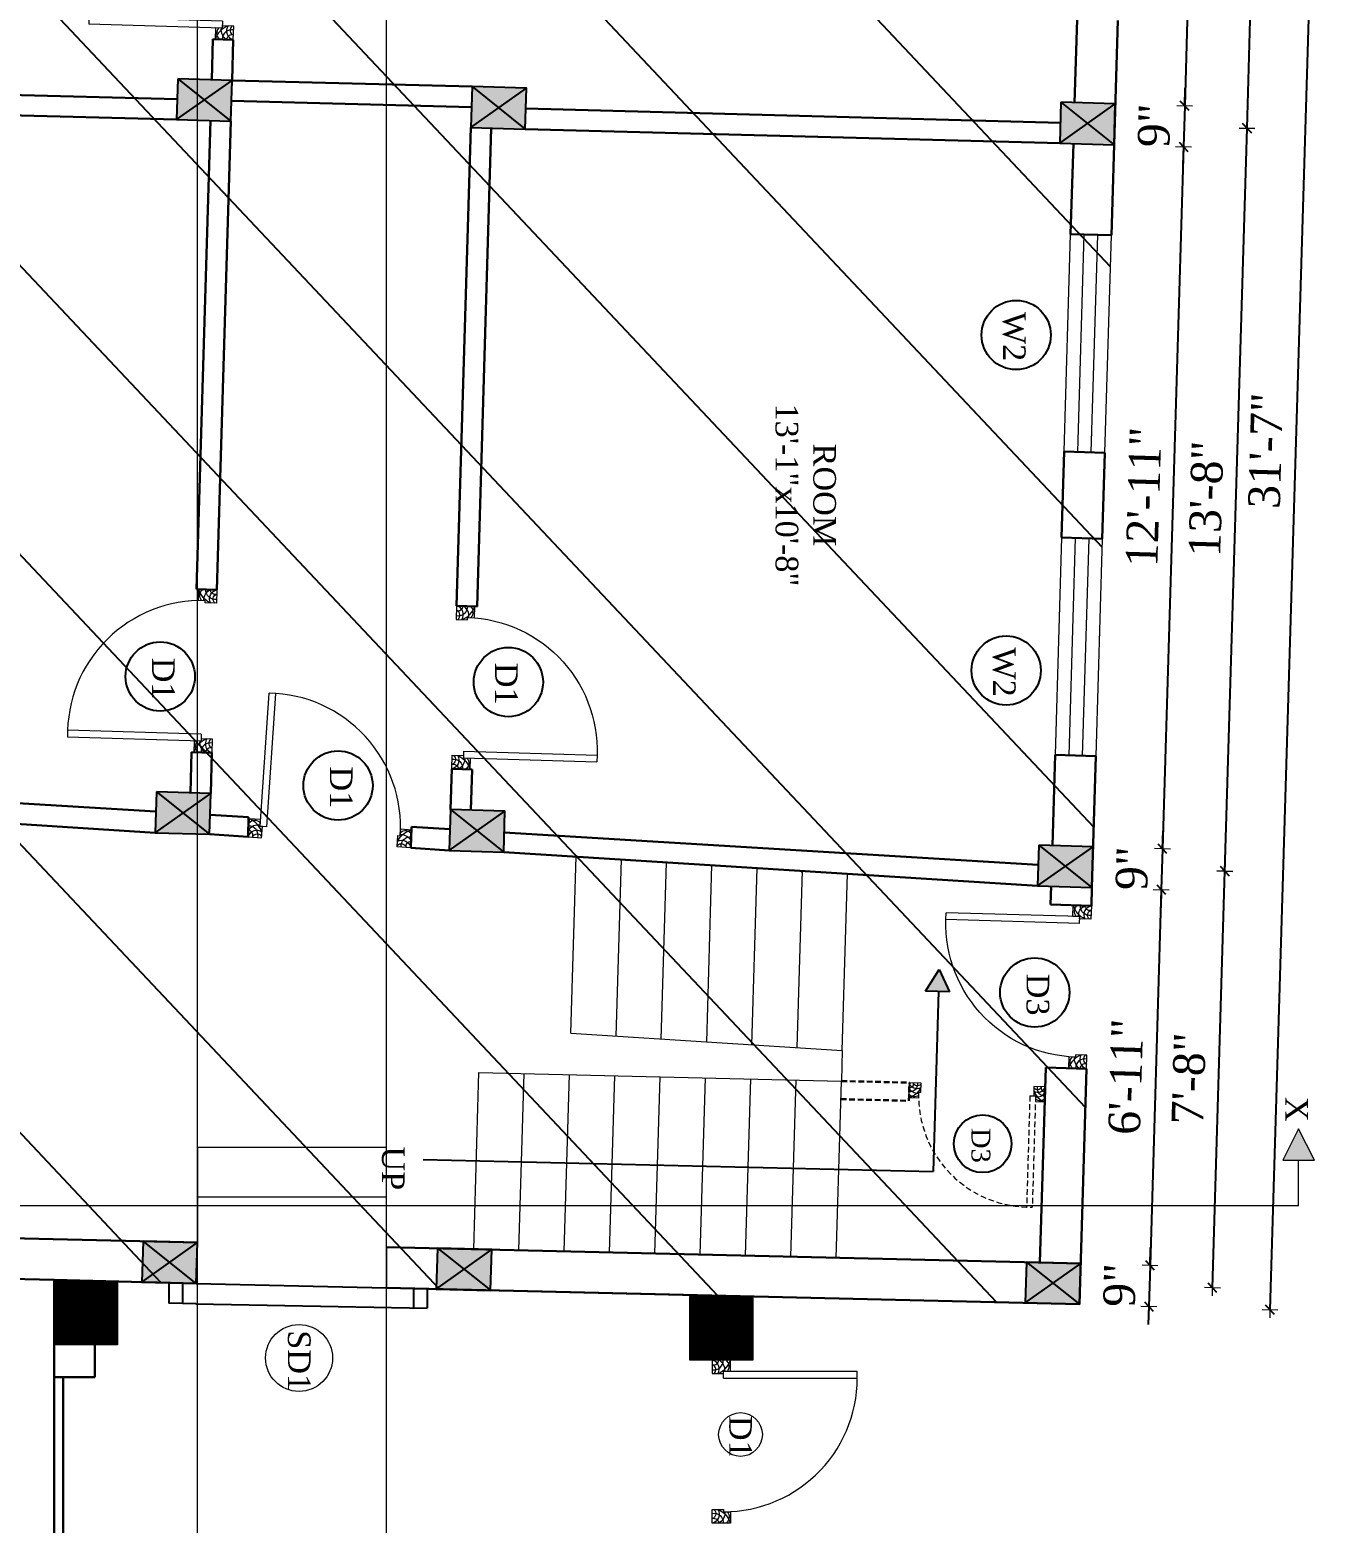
# Model space of a CAD drawing. Header units: inches. Extents: x 4069 to 291496, y -47643 to 12535.
# Drawn here: x 145475.1 to 145761.8, y -20895.6 to -20566.1 of the extents above; entities that cross this region are included whole.
import ezdxf

# ---------------------------------------------------------------- set-up
doc = ezdxf.new("R2010")
doc.units = ezdxf.units.IN
doc.header["$LTSCALE"] = 5
doc.header["$MEASUREMENT"] = 0
doc.linetypes.add('HIDDEN', pattern=[0.375, 0.25, -0.125])
for name, color, linetype, lineweight in [('A-WALL', 7, 'Continuous', 9), ('Dimension', 7, 'Continuous', 18), ('DOOR', 62, 'Continuous', 0), ('Dw', 2, 'Continuous', 18), ('tefriş', 30, 'Continuous', 9)]:
    doc.layers.add(name, color=color, linetype=linetype, lineweight=lineweight)
doc.layers.add('dim line', color=7, linetype='Continuous', lineweight=15, true_color=0xfab2b2)
doc.layers.add('TEXT', color=6, linetype='Continuous')
doc.layers.add('WALL', color=7, linetype='Continuous')
doc.styles.add('ordinary', font='times.ttf')
doc.dimstyles.new('Copy of 96', dxfattribs={"dimtxt": 7, "dimasz": 4, "dimexe": 0.5, "dimexo": 0.5, "dimgap": 3, "dimtad": 1, "dimdec": 1, "dimzin": 11, "dimdsep": 46, "dimlunit": 4, "dimtxsty": 'ordinary', "dimblk": 'OBLIQUE', "dimcen": 0.09, "dimse1": 1, "dimse2": 1, "dimclrt": 6, "dimazin": 0, "dimtfac": 1, "dimtdec": 1, "dimtix": 1, "dimtmove": 2, "dimatfit": 3, "dimldrblk": 'leader', "dimfxl": 0.5, "dimfxlon": 1, "dimtolj": 1, "dimtzin": 0, "dimarcsym": 0})

# ---------------------------------------------------------------- blocks, each defined once
blk = doc.blocks.new('C1a')
at = {"color": 1, "ltscale": 5}
for p, q in [((18657.75, 4625.76), (18648.75, 4625.76)), ((18648.75, 4625.76), (18648.82, 4613.76)), ((18657.82, 4613.76), (18657.75, 4625.76)), ((18648.82, 4613.76), (18657.82, 4613.76))]:
    blk.add_line(p, q, dxfattribs=at)
blk = doc.blocks.new('A$C27B36B59')
at = {"layer": 'DOOR'}
for p, q in [((0, 4), (0, 0)), ((2.5, 4), (0, 4)), ((2.5, 2.5), (2.5, 4)), ((0, 0), (3, 0)), ((3, 2.5), (2.5, 2.5)), ((3, 0), (3, 2.5))]:
    blk.add_line(p, q, dxfattribs=at)
for centre, radius, start, end in [((-1.4, -0.54), 4.75, 22.1411, 72.838), ((1.34, 2.09), 1.64, 45.138, 144.8948), ((2.21, 0.3), 2.49, 83.3149, 152.658), ((0.13, 0.37), 2.05, 349.4875, 93.6805), ((1.96, -0.47), 2.01, 58.7447, 166.495), ((-0.06, 0.32), 1.13, 343.542, 86.947), ((2.08, -0.4), 1.17, 38.2816, 160.1519)]:
    blk.add_arc(centre, radius, start, end, dxfattribs=at)
blk = doc.blocks.new('D2')
at = {"layer": 'DOOR'}
for p, q in [((74473.95, 24047.59), (74473.95, 24018.09)), ((74473.95, 24047.59), (74475.45, 24047.59)), ((74475.45, 24047.59), (74475.45, 24018.13))]:
    blk.add_line(p, q, dxfattribs=at)
blk.add_arc((74473.95, 24047.59), 29.5, 180, 272.9146, dxfattribs=at)
at = {"layer": 'DOOR', "xscale": -1, "rotation": 180}
blk.add_blockref('A$C27B36B59', (74441.95, 24050.09), dxfattribs=at)
at = {"layer": 'DOOR', "rotation": 180}
blk.add_blockref('A$C27B36B59', (74477.95, 24050.09), dxfattribs=at)
blk = doc.blocks.new('smalldoor hidden')
at = {"layer": 'DOOR', "linetype": 'HIDDEN'}
for p, q in [((9851.61, -757.15), (9876.16, -757.15)), ((9851.61, -758.4), (9851.61, -757.15)), ((9851.61, -758.4), (9876.19, -758.4))]:
    blk.add_line(p, q, dxfattribs=at)
blk.add_arc((9851.61, -758.4), 24.58, 270, 2.9146, dxfattribs=at)
at = {"layer": 'DOOR', "linetype": 'HIDDEN', "yscale": 0.8333000000020547, "zscale": 0.8333000000002357, "rotation": 270}
for p, xscale in [((9849.52, -755.07), 0.8332999999984168), ((9849.52, -785.07), -0.8332999999984168)]:
    blk.add_blockref('A$C27B36B59', p, dxfattribs=dict(at, xscale=xscale))
blk = doc.blocks.new('x-x')
at = {"ltscale": 5}
for points in [[(11364.03, -701.52), (11364.03, -694.51), (11357.15, -698.09)], [(11364.03, -1135.52), (11364.03, -1128.51), (11357.15, -1132.09)]]:
    blk.add_hatch(color=256, dxfattribs=at).paths.add_polyline_path(points)
for p, q in [((11364.03, -694.51), (11357.15, -698.09)), ((11364.03, -701.52), (11364.03, -694.51)), ((11357.15, -698.09), (11364.03, -701.52)), ((11374.13, -698.09), (11364.03, -698.09)), ((11374.13, -698.09), (11374.13, -1132.09)), ((11364.03, -1128.51), (11357.15, -1132.09)), ((11364.03, -1135.52), (11364.03, -1128.51)), ((11357.15, -1132.09), (11364.03, -1135.52)), ((11374.13, -1132.09), (11364.03, -1132.09))]:
    blk.add_line(p, q, dxfattribs=at)
at = {"layer": 'A-WALL', "color": 1, "ltscale": 5}
blk.add_line((11374.13, -1120.09), (11374.13, -1132.09), dxfattribs=at)
at = {"layer": 'TEXT', "style": 'ordinary'}
for p in [(11350.08, -700.97), (11350.08, -1134.1)]:
    blk.add_text('X', height=5, dxfattribs=at).set_placement(p)
blk = doc.blocks.new('oblique')
at = {"color": 0, "lineweight": -2}
blk.add_line((0.25, 0.25), (-0.25, -0.25), dxfattribs=at)
at = {"layer": 'dim line', "lineweight": 9}
for p, q in [((-0.4375, 0), (0.4375, 0)), ((0, 0.4375), (0, -0.4375))]:
    blk.add_line(p, q, dxfattribs=at)
blk = doc.blocks.new('*D4834')
at = {"layer": 'A-WALL', "color": 0, "lineweight": -2, "ltscale": 50, "transparency": 16777216}
blk.add_line((145733.04, -20479.27), (145729.95, -20582.88), dxfattribs=at)
at = {"layer": 'Defpoints', "color": 0, "ltscale": 50, "transparency": 16777216}
for p in [(145717.73, -20478.82), (145714.64, -20582.42), (145729.95, -20582.88)]:
    blk.add_point(p, dxfattribs=at)
at = {"layer": 'A-WALL', "color": 0, "lineweight": -2, "ltscale": 50, "transparency": 16777216, "xscale": 4, "yscale": 4, "zscale": 4}
for p, rotation in [((145733.04, -20479.27), 88.28998542889805), ((145729.95, -20582.88), 268.2899854288981)]:
    blk.add_blockref('oblique', p, dxfattribs=dict(at, rotation=rotation))
at = {"layer": 'A-WALL', "color": 6, "ltscale": 50, "transparency": 16777216, "insert": (145724.94, -20530.88), "char_height": 7, "attachment_point": 5, "rotation": 88.29, "style": 'ordinary'}
blk.add_mtext('\\A1;8\'-8"', dxfattribs=at)
blk = doc.blocks.new('_OBLIQUE')
at = {"color": 0, "linetype": 'ByBlock'}
blk.add_line((-0.5, -0.5), (0.5, 0.5), dxfattribs=at)
blk = doc.blocks.new('leader')
at = {"layer": 'Dimension'}
for p, q in [((0, -4.328), (0, 4.328)), ((-4.424, 0), (4.424, 0))]:
    blk.add_line(p, q, dxfattribs=at)
blk = doc.blocks.new('*D4835')
at = {"layer": 'A-WALL', "color": 0, "lineweight": -2, "ltscale": 50, "transparency": 16777216}
for p, q in [((145729.95, -20582.88), (145730.07, -20578.88)), ((145729.95, -20582.88), (145729.68, -20591.87)), ((145729.68, -20591.87), (145729.56, -20595.87))]:
    blk.add_line(p, q, dxfattribs=at)
at = {"layer": 'Defpoints', "color": 0, "ltscale": 50, "transparency": 16777216}
for p in [(145714.64, -20582.42), (145714.37, -20591.42), (145729.68, -20591.87)]:
    blk.add_point(p, dxfattribs=at)
at = {"layer": 'A-WALL', "color": 0, "lineweight": -2, "ltscale": 50, "transparency": 16777216, "xscale": 4, "yscale": 4, "zscale": 4}
for p, rotation in [((145729.95, -20582.88), 268.2899854288981), ((145729.68, -20591.87), 88.28998542889808)]:
    blk.add_blockref('oblique', p, dxfattribs=dict(at, rotation=rotation))
at = {"layer": 'A-WALL', "color": 6, "ltscale": 50, "transparency": 16777216, "insert": (145723.24, -20587.18), "char_height": 7, "attachment_point": 5, "rotation": 88.29, "style": 'ordinary'}
blk.add_mtext('\\A1;9"', dxfattribs=at)
blk = doc.blocks.new('*D4836')
at = {"layer": 'A-WALL', "color": 0, "lineweight": -2, "ltscale": 50, "transparency": 16777216}
blk.add_line((145729.68, -20591.87), (145725.05, -20746.8), dxfattribs=at)
at = {"layer": 'Defpoints', "color": 0, "ltscale": 50, "transparency": 16777216}
for p in [(145714.37, -20591.42), (145709.75, -20746.35), (145725.05, -20746.8)]:
    blk.add_point(p, dxfattribs=at)
at = {"layer": 'A-WALL', "color": 0, "lineweight": -2, "ltscale": 50, "transparency": 16777216, "xscale": 4, "yscale": 4, "zscale": 4}
for p, rotation in [((145729.68, -20591.87), 88.28998542889805), ((145725.05, -20746.8), 268.2899854288981)]:
    blk.add_blockref('oblique', p, dxfattribs=dict(at, rotation=rotation))
at = {"layer": 'A-WALL', "color": 6, "ltscale": 50, "transparency": 16777216, "insert": (145720.87, -20669.15), "char_height": 7, "attachment_point": 5, "rotation": 88.29, "style": 'ordinary'}
blk.add_mtext('\\A1;12\'-11"', dxfattribs=at)
blk = doc.blocks.new('*D4837')
at = {"layer": 'A-WALL', "color": 0, "lineweight": -2, "ltscale": 50, "transparency": 16777216}
for p, q in [((145725.05, -20746.8), (145725.17, -20742.81)), ((145725.05, -20746.8), (145724.78, -20755.8)), ((145724.78, -20755.8), (145724.66, -20759.8))]:
    blk.add_line(p, q, dxfattribs=at)
at = {"layer": 'Defpoints', "color": 0, "ltscale": 50, "transparency": 16777216}
for p in [(145709.75, -20746.35), (145709.48, -20755.34), (145724.78, -20755.8)]:
    blk.add_point(p, dxfattribs=at)
at = {"layer": 'A-WALL', "color": 0, "lineweight": -2, "ltscale": 50, "transparency": 16777216, "xscale": 4, "yscale": 4, "zscale": 4}
for p, rotation in [((145725.05, -20746.8), 268.2899854288981), ((145724.78, -20755.8), 88.28998542889808)]:
    blk.add_blockref('oblique', p, dxfattribs=dict(at, rotation=rotation))
at = {"layer": 'A-WALL', "color": 6, "ltscale": 50, "transparency": 16777216, "insert": (145718.35, -20751.11), "char_height": 7, "attachment_point": 5, "rotation": 88.29, "style": 'ordinary'}
blk.add_mtext('\\A1;9"', dxfattribs=at)
blk = doc.blocks.new('*D4838')
at = {"layer": 'A-WALL', "color": 0, "lineweight": -2, "ltscale": 50, "transparency": 16777216}
blk.add_line((145724.78, -20755.8), (145722.31, -20838.76), dxfattribs=at)
at = {"layer": 'Defpoints', "color": 0, "ltscale": 50, "transparency": 16777216}
for p in [(145709.48, -20755.34), (145707, -20838.31), (145722.31, -20838.76)]:
    blk.add_point(p, dxfattribs=at)
at = {"layer": 'A-WALL', "color": 0, "lineweight": -2, "ltscale": 50, "transparency": 16777216, "xscale": 4, "yscale": 4, "zscale": 4}
for p, rotation in [((145724.78, -20755.8), 88.28998542889805), ((145722.31, -20838.76), 268.2899854288981)]:
    blk.add_blockref('oblique', p, dxfattribs=dict(at, rotation=rotation))
at = {"layer": 'A-WALL', "color": 6, "ltscale": 50, "transparency": 16777216, "insert": (145716.99, -20797.09), "char_height": 7, "attachment_point": 5, "rotation": 88.29, "style": 'ordinary'}
blk.add_mtext('\\A1;6\'-11"', dxfattribs=at)
blk = doc.blocks.new('*D4839')
at = {"layer": 'A-WALL', "color": 0, "lineweight": -2, "ltscale": 50, "transparency": 16777216}
for p, q in [((145722.31, -20838.76), (145722.43, -20834.77)), ((145722.31, -20838.76), (145722.04, -20847.76)), ((145722.04, -20847.76), (145721.92, -20851.76))]:
    blk.add_line(p, q, dxfattribs=at)
at = {"layer": 'Defpoints', "color": 0, "ltscale": 50, "transparency": 16777216}
for p in [(145707, -20838.31), (145706.73, -20847.3), (145722.04, -20847.76)]:
    blk.add_point(p, dxfattribs=at)
at = {"layer": 'A-WALL', "color": 0, "lineweight": -2, "ltscale": 50, "transparency": 16777216, "xscale": 4, "yscale": 4, "zscale": 4}
for p, rotation in [((145722.31, -20838.76), 268.2899854288981), ((145722.04, -20847.76), 88.28998542889808)]:
    blk.add_blockref('oblique', p, dxfattribs=dict(at, rotation=rotation))
at = {"layer": 'A-WALL', "color": 6, "ltscale": 50, "transparency": 16777216, "insert": (145715.61, -20843.07), "char_height": 7, "attachment_point": 5, "rotation": 88.29, "style": 'ordinary'}
blk.add_mtext('\\A1;9"', dxfattribs=at)
blk = doc.blocks.new('*D4840')
at = {"layer": 'A-WALL', "color": 0, "lineweight": -2, "ltscale": 50, "transparency": 16777216}
blk.add_line((145736.07, -20843.68), (145738.81, -20751.72), dxfattribs=at)
at = {"layer": 'Defpoints', "color": 0, "ltscale": 50, "transparency": 16777216}
for p in [(145709.61, -20750.85), (145738.81, -20751.72), (145706.87, -20842.8)]:
    blk.add_point(p, dxfattribs=at)
at = {"layer": 'A-WALL', "color": 0, "lineweight": -2, "ltscale": 50, "transparency": 16777216, "xscale": 4, "yscale": 4, "zscale": 4}
for p, rotation in [((145738.81, -20751.72), 88.28998542815471), ((145736.07, -20843.68), 268.2899854281547)]:
    blk.add_blockref('oblique', p, dxfattribs=dict(at, rotation=rotation))
at = {"layer": 'A-WALL', "color": 6, "ltscale": 50, "transparency": 16777216, "insert": (145730.87, -20797.5), "char_height": 7, "attachment_point": 5, "rotation": 88.29, "style": 'ordinary'}
blk.add_mtext('\\A1;7\'-8"', dxfattribs=at)
blk = doc.blocks.new('*D4841')
at = {"layer": 'A-WALL', "color": 0, "lineweight": -2, "ltscale": 50, "transparency": 16777216}
blk.add_line((145738.81, -20751.72), (145743.71, -20587.79), dxfattribs=at)
at = {"layer": 'Defpoints', "color": 0, "ltscale": 50, "transparency": 16777216}
for p in [(145714.51, -20586.92), (145743.71, -20587.79), (145709.61, -20750.85)]:
    blk.add_point(p, dxfattribs=at)
at = {"layer": 'A-WALL', "color": 0, "lineweight": -2, "ltscale": 50, "transparency": 16777216, "xscale": 4, "yscale": 4, "zscale": 4}
for p, rotation in [((145743.71, -20587.79), 88.28998542889802), ((145738.81, -20751.72), 268.289985428898)]:
    blk.add_blockref('oblique', p, dxfattribs=dict(at, rotation=rotation))
at = {"layer": 'A-WALL', "color": 6, "ltscale": 50, "transparency": 16777216, "insert": (145734.7, -20669.56), "char_height": 7, "attachment_point": 5, "rotation": 88.29, "style": 'ordinary'}
blk.add_mtext('\\A1;13\'-8"', dxfattribs=at)
blk = doc.blocks.new('*D4842')
at = {"layer": 'A-WALL', "color": 0, "lineweight": -2, "ltscale": 50, "transparency": 16777216}
blk.add_line((145743.71, -20587.79), (145747.09, -20474.52), dxfattribs=at)
at = {"layer": 'Defpoints', "color": 0, "ltscale": 50, "transparency": 16777216}
for p in [(145717.89, -20473.64), (145747.09, -20474.52), (145714.51, -20586.92)]:
    blk.add_point(p, dxfattribs=at)
at = {"layer": 'A-WALL', "color": 0, "lineweight": -2, "ltscale": 50, "transparency": 16777216, "xscale": 4, "yscale": 4, "zscale": 4}
for p, rotation in [((145747.09, -20474.52), 88.28998542889802), ((145743.71, -20587.79), 268.289985428898)]:
    blk.add_blockref('oblique', p, dxfattribs=dict(at, rotation=rotation))
at = {"layer": 'A-WALL', "color": 6, "ltscale": 50, "transparency": 16777216, "insert": (145738.83, -20530.96), "char_height": 7, "attachment_point": 5, "rotation": 88.29, "style": 'ordinary'}
blk.add_mtext('\\A1;9\'-5"', dxfattribs=at)
blk = doc.blocks.new('*D4689')
at = {"layer": 'A-WALL', "color": 0, "lineweight": -2, "ltscale": 50, "transparency": 16777216}
blk.add_line((145760.08, -20469.73), (145748.77, -20848.56), dxfattribs=at)
at = {"layer": 'Defpoints', "color": 0, "ltscale": 50, "transparency": 16777216}
for p in [(145718.04, -20468.47), (145706.73, -20847.3), (145748.77, -20848.56)]:
    blk.add_point(p, dxfattribs=at)
at = {"layer": 'A-WALL', "color": 0, "lineweight": -2, "ltscale": 50, "transparency": 16777216, "xscale": 4, "yscale": 4, "zscale": 4}
for p, rotation in [((145760.08, -20469.73), 88.28998542889805), ((145748.77, -20848.56), 268.289985428898)]:
    blk.add_blockref('oblique', p, dxfattribs=dict(at, rotation=rotation))
at = {"layer": 'A-WALL', "color": 6, "ltscale": 50, "transparency": 16777216, "insert": (145747.86, -20658.95), "char_height": 7, "attachment_point": 5, "rotation": 88.29, "style": 'ordinary'}
blk.add_mtext('\\A1;31\'-7"', dxfattribs=at)

msp = doc.modelspace()

# ---------------------------------------------------------------- hatches: boundary and pattern name
at = {"layer": 'A-WALL', "ltscale": 5}
h = msp.add_hatch(dxfattribs=at)
h.set_pattern_fill('ANSI31', color=256, angle=270)
h.set_pattern_definition([(315, (143990.69162, 3689.42796), (0.08838834765, 0.08838834765), [])])
h.paths.add_polyline_path([(145494.41276, -20842.27117), (145480.41276, -20842.27117), (145480.41276, -20856.27117), (145494.41276, -20856.27117)])
h = msp.add_hatch(dxfattribs=at)
h.set_pattern_fill('ANSI31', color=256, angle=270)
h.set_pattern_definition([(315, (143981.97395, 3576.48225), (0.08838834765, 0.08838834765), [])])
h.paths.add_polyline_path([(145620.69509, -20845.59577), (145620.69509, -20859.59577), (145634.69509, -20859.59577), (145634.69509, -20845.59577)])
at = {"layer": 'WALL', "linetype": 'ByBlock', "ltscale": 5, "true_color": 0xf8991e}
h = msp.add_hatch(dxfattribs=at)
h.set_pattern_fill('ANSI31', color=30, scale=350, angle=268.2899854)
h.set_pattern_definition([(313.29, (148162.125, -13902.258), (31.8453, 29.999), [])])
h.paths.add_polyline_path([(145385.91983, -20266.54991), (145718.04219, -20468.47179), (145706.73247, -20847.30301), (145374.81829, -20839.47377), (145368.82096, -20839.29473)])
h = msp.add_hatch(color=30, dxfattribs=at)
h.dxf.hatch_style = 1
h.paths.add_polyline_path([(145513.5763, -20581.56596), (145507.71325, -20576.88892), (145507.44469, -20585.88491)])
h.paths.add_polyline_path([(145507.44469, -20585.88491), (145519.43934, -20586.243), (145513.5763, -20581.56596)])
h.paths.add_polyline_path([(145513.5763, -20581.56596), (145519.43934, -20586.243), (145519.70791, -20577.24701)])
h.paths.add_polyline_path([(145519.70791, -20577.24701), (145507.71325, -20576.88892), (145513.5763, -20581.56596)])
h = msp.add_hatch(color=30, dxfattribs=at)
h.dxf.hatch_style = 1
h.paths.add_polyline_path([(145578.55377, -20583.2906), (145572.69073, -20578.61356), (145572.42216, -20587.60955)])
h.paths.add_polyline_path([(145572.42216, -20587.60955), (145584.41681, -20587.96764), (145578.55377, -20583.2906)])
h.paths.add_polyline_path([(145578.55377, -20583.2906), (145584.41681, -20587.96764), (145584.68538, -20578.97165)])
h.paths.add_polyline_path([(145584.68538, -20578.97165), (145572.69073, -20578.61356), (145578.55377, -20583.2906)])
h = msp.add_hatch(color=30, dxfattribs=at)
h.dxf.hatch_style = 1
h.paths.add_polyline_path([(145708.50871, -20586.73989), (145702.64567, -20582.06285), (145702.3771, -20591.05884)])
h.paths.add_polyline_path([(145702.3771, -20591.05884), (145714.37176, -20591.41693), (145708.50871, -20586.73989)])
h.paths.add_polyline_path([(145708.50871, -20586.73989), (145714.37176, -20591.41693), (145714.64033, -20582.42094)])
h.paths.add_polyline_path([(145714.64033, -20582.42094), (145702.64567, -20582.06285), (145708.50871, -20586.73989)])
h = msp.add_hatch(color=30, dxfattribs=at)
h.dxf.hatch_style = 1
h.paths.add_polyline_path([(145508.87873, -20738.9161), (145503.01568, -20734.23906), (145502.74712, -20743.23505)])
h.paths.add_polyline_path([(145502.74712, -20743.23505), (145514.74177, -20743.59314), (145508.87873, -20738.9161)])
h.paths.add_polyline_path([(145508.87873, -20738.9161), (145514.74177, -20743.59314), (145515.01034, -20734.59715)])
h.paths.add_polyline_path([(145515.01034, -20734.59715), (145503.01568, -20734.23906), (145508.87873, -20738.9161)])
h = msp.add_hatch(color=30, dxfattribs=at)
h.dxf.hatch_style = 1
h.paths.add_polyline_path([(145573.79075, -20742.83302), (145567.92771, -20738.15598), (145567.65914, -20747.15197)])
h.paths.add_polyline_path([(145567.65914, -20747.15197), (145579.65379, -20747.51006), (145573.79075, -20742.83302)])
h.paths.add_polyline_path([(145573.79075, -20742.83302), (145579.65379, -20747.51006), (145579.92236, -20738.51407)])
h.paths.add_polyline_path([(145579.92236, -20738.51407), (145567.92771, -20738.15598), (145573.79075, -20742.83302)])
h = msp.add_hatch(color=30, dxfattribs=at)
h.dxf.hatch_style = 1
h.paths.add_polyline_path([(145703.6148, -20750.66685), (145697.75175, -20745.98981), (145697.48319, -20754.9858)])
h.paths.add_polyline_path([(145697.48319, -20754.9858), (145709.47784, -20755.34389), (145703.6148, -20750.66685)])
h.paths.add_polyline_path([(145703.6148, -20750.66685), (145709.47784, -20755.34389), (145709.74641, -20746.3479)])
h.paths.add_polyline_path([(145709.74641, -20746.3479), (145697.75175, -20745.98981), (145703.6148, -20750.66685)])
at = {"layer": 'WALL', "linetype": 'ByBlock', "ltscale": 5}
msp.add_hatch(color=2, dxfattribs=at).paths.add_polyline_path([(145675.75749, -20773.45005), (145678.01394, -20778.38072), (145672.76804, -20778.22411)])
at = {"layer": 'WALL', "linetype": 'ByBlock', "ltscale": 5, "true_color": 0xf8991e}
h = msp.add_hatch(color=30, dxfattribs=at)
h.dxf.hatch_style = 1
h.paths.add_polyline_path([(145499.78666, -20842.39853), (145505.91938, -20838.04261), (145500.05524, -20833.40237)])
h.paths.add_polyline_path([(145499.78666, -20842.39853), (145511.78352, -20842.68284), (145505.91938, -20838.04261)])
h.paths.add_polyline_path([(145511.78352, -20842.68284), (145512.0521, -20833.68668), (145505.91938, -20838.04261)])
h.paths.add_polyline_path([(145505.91938, -20838.04261), (145512.0521, -20833.68668), (145500.05524, -20833.40237)])
h = msp.add_hatch(color=30, dxfattribs=at)
h.dxf.hatch_style = 1
h.paths.add_polyline_path([(145564.76965, -20843.93858), (145570.90236, -20839.58266), (145565.03822, -20834.94242)])
h.paths.add_polyline_path([(145564.76965, -20843.93858), (145576.76651, -20844.2229), (145570.90236, -20839.58266)])
h.paths.add_polyline_path([(145576.76651, -20844.2229), (145577.03508, -20835.22674), (145570.90236, -20839.58266)])
h.paths.add_polyline_path([(145570.90236, -20839.58266), (145577.03508, -20835.22674), (145565.03822, -20834.94242)])
h = msp.add_hatch(color=30, dxfattribs=at)
h.dxf.hatch_style = 1
h.paths.add_polyline_path([(145694.73561, -20847.01869), (145700.86833, -20842.66277), (145695.00419, -20838.02253)])
h.paths.add_polyline_path([(145694.73561, -20847.01869), (145706.73247, -20847.30301), (145700.86833, -20842.66277)])
h.paths.add_polyline_path([(145706.73247, -20847.30301), (145707.00104, -20838.30685), (145700.86833, -20842.66277)])
h.paths.add_polyline_path([(145700.86833, -20842.66277), (145707.00104, -20838.30685), (145695.00419, -20838.02253)])

# ---------------------------------------------------------------- linework, layer by layer
at = {"color": 1, "ltscale": 5}
for p, q in [((145507.44469, -20585.88491), (145519.70791, -20577.24701)), ((145507.71325, -20576.88892), (145519.43934, -20586.243)), ((145572.42216, -20587.60955), (145584.68538, -20578.97165)), ((145572.69073, -20578.61356), (145584.41681, -20587.96764)), ((145702.3771, -20591.05884), (145714.64033, -20582.42094)), ((145702.64567, -20582.06285), (145714.37176, -20591.41693)), ((145502.74712, -20743.23505), (145515.01034, -20734.59715)), ((145503.01568, -20734.23906), (145514.74177, -20743.59314)), ((145567.65914, -20747.15197), (145579.92236, -20738.51407)), ((145567.92771, -20738.15598), (145579.65379, -20747.51006)), ((145697.75175, -20745.98981), (145709.47784, -20755.34389)), ((145697.48319, -20754.9858), (145709.74641, -20746.3479)), ((145645.54844, -20752.02654), (145645.56966, -20751.69212)), ((145499.78666, -20842.39853), (145512.0521, -20833.68668)), ((145511.78352, -20842.68284), (145500.05524, -20833.40237)), ((145565.03822, -20834.94242), (145576.76651, -20844.2229)), ((145564.76965, -20843.93858), (145577.03508, -20835.22674)), ((145694.73561, -20847.01869), (145707.00104, -20838.30685)), ((145695.00419, -20838.02253), (145706.73247, -20847.30301))]:
    msp.add_line(p, q, dxfattribs=at)
at = {"layer": 'A-WALL', "lineweight": 30}
for p, q in [((145705.64433, -20582.15237), (145706.19282, -20563.78026)), ((145713.77494, -20611.40802), (145715.18881, -20564.04883)), ((145515.20991, -20577.11273), (145515.47848, -20568.11673)), ((145519.97648, -20568.25102), (145515.47848, -20568.11673)), ((145519.70791, -20577.24701), (145519.97648, -20568.25102)), ((145519.70791, -20577.24701), (145572.69073, -20578.61356)), ((145388.61962, -20578.24934), (145507.57838, -20581.40676)), ((145388.48474, -20582.76716), (145507.44469, -20585.88491)), ((145519.59188, -20581.74551), (145572.5747, -20583.11207)), ((145584.55169, -20583.4498), (145702.51079, -20586.58069)), ((145514.94194, -20586.08889), (145511.85519, -20689.48291)), ((145519.43993, -20586.22318), (145516.35318, -20689.61719)), ((145572.42216, -20587.60955), (145569.27055, -20693.17602)), ((145576.92015, -20587.74384), (145573.76855, -20693.3103)), ((145584.41681, -20587.96764), (145702.3771, -20591.05884)), ((145704.77895, -20611.13945), (145705.37577, -20591.14836)), ((145713.77494, -20611.40802), (145704.77895, -20611.13945)), ((145702.7796, -20678.10962), (145703.34658, -20659.11808)), ((145712.34257, -20659.38665), (145703.34658, -20659.11808)), ((145711.77559, -20678.37818), (145712.34257, -20659.38665)), ((145711.77559, -20678.37818), (145702.7796, -20678.10962)), ((145516.35318, -20689.61719), (145511.85519, -20689.48291)), ((145573.76855, -20693.3103), (145569.27055, -20693.17602)), ((145510.78091, -20725.46687), (145510.51234, -20734.46287)), ((145515.27891, -20725.60116), (145510.78091, -20725.46687)), ((145515.27891, -20725.60116), (145515.01034, -20734.59715)), ((145700.75042, -20746.07933), (145701.34724, -20726.08824)), ((145710.34323, -20726.35681), (145701.34724, -20726.08824)), ((145709.47784, -20755.34389), (145710.34323, -20726.35681)), ((145568.19628, -20729.15998), (145567.92771, -20738.15598)), ((145572.69427, -20729.29427), (145568.19628, -20729.15998)), ((145572.69427, -20729.29427), (145572.4257, -20738.29026)), ((145502.88685, -20738.55454), (145384.04791, -20731.38357)), ((145502.74712, -20743.23505), (145383.91908, -20735.69905)), ((145523.3591, -20739.78987), (145514.87061, -20739.27766)), ((145523.3591, -20739.78987), (145523.22852, -20744.1639)), ((145559.31038, -20741.95924), (145559.17239, -20746.58121)), ((145567.79887, -20742.47146), (145559.31038, -20741.95924)), ((145523.22852, -20744.1639), (145514.74177, -20743.59314)), ((145697.62292, -20750.30529), (145579.78263, -20743.19458)), ((145567.65914, -20747.15197), (145559.17239, -20746.58121)), ((145697.48319, -20754.9858), (145579.65379, -20747.51006)), ((145700.36248, -20759.07363), (145700.48185, -20755.07532)), ((145709.35847, -20759.3422), (145709.47784, -20755.34389)), ((145709.35847, -20759.3422), (145700.36248, -20759.07363)), ((145698.0034, -20838.09361), (145699.28821, -20795.0576)), ((145708.2842, -20795.32617), (145699.28821, -20795.0576)), ((145706.73247, -20847.30301), (145708.2842, -20795.32617)), ((145369.08953, -20830.29856), (145512.0521, -20833.68668)), ((145553.78352, -20834.67569), (145707.00104, -20838.30685)), ((145368.82096, -20839.29473), (145480.41276, -20841.93938)), ((145480.41276, -21208.735), (145480.41276, -20841.93938)), ((145511.78352, -20842.68284), (145480.41276, -20841.93938)), ((145480.41276, -20841.93938), (145511.78352, -20842.68284)), ((145634.69509, -20845.59577), (145553.78352, -20843.67822)), ((145553.78352, -20843.67822), (145706.73247, -20847.30301)), ((145489.41276, -20856.27117), (145489.41276, -20863.3766)), ((145480.41276, -20863.3766), (145489.41276, -20863.3766)), ((145482.41276, -20959.3766), (145482.41276, -20863.3766))]:
    msp.add_line(p, q, dxfattribs=at)
at = {"layer": 'A-WALL', "linetype": 'HIDDEN', "lineweight": 30}
for p, q in [((145654.17905, -20798.04479), (145669.20021, -20798.40078)), ((145669.08085, -20802.39907), (145669.20021, -20798.40078)), ((145654.05969, -20802.04308), (145669.08085, -20802.39907))]:
    msp.add_line(p, q, dxfattribs=at)
at = {"layer": 'A-WALL', "ltscale": 5}
for p, q in [((145553.78352, -20812.67569), (145512.0521, -20812.67569)), ((145512.0521, -20812.67569), (145512.0521, -20833.68668)), ((145553.78352, -20823.67569), (145553.78352, -20812.67569)), ((145553.78352, -20823.67569), (145512.0521, -20823.67569)), ((145553.78352, -20834.67569), (145553.78352, -20823.67569)), ((145553.78352, -20834.67569), (145553.78352, -20843.67822)), ((145634.69509, -20859.59577), (145634.69509, -20845.59577))]:
    msp.add_line(p, q, dxfattribs=at)
for p in [(145512.0521, -23123.42402), (145553.78352, -23113.86569)]:
    msp.add_xline(p, (0, 1), dxfattribs=at)
for points in [[(145494.41276, -20842.27117), (145494.41276, -20856.27117), (145480.41276, -20856.27117), (145480.41276, -20842.27117)], [(145620.69509, -20845.59577), (145620.69509, -20859.59577), (145634.69509, -20859.59577), (145634.69509, -20845.59577)]]:
    msp.add_lwpolyline(points, close=True, dxfattribs=at)
for centre, radius in [((145534.4922, -20859.14987), 7.38406), ((145631.92212, -20876.04337), 4.82435)]:
    msp.add_circle(centre, radius, dxfattribs=at)
at = {"layer": 'Dw', "color": 3}
for p, q in [((145703.34658, -20659.11808), (145704.77895, -20611.13945)), ((145706.34524, -20659.2076), (145707.77761, -20611.22898)), ((145709.34391, -20659.29712), (145710.77627, -20611.3185)), ((145712.34257, -20659.38665), (145713.77494, -20611.40802)), ((145702.7796, -20678.10962), (145701.34724, -20726.08824)), ((145705.77827, -20678.19914), (145704.3459, -20726.17776)), ((145708.77693, -20678.28866), (145707.34456, -20726.26729)), ((145711.77559, -20678.37818), (145710.34323, -20726.35681))]:
    msp.add_line(p, q, dxfattribs=at)
at = {"layer": 'tefriş', "ltscale": 5}
for p, q in [((145594.46694, -20787.50636), (145595.63074, -20748.52372)), ((145604.50854, -20788.14345), (145605.67234, -20749.16082)), ((145614.43802, -20788.77343), (145615.60182, -20749.7908)), ((145624.4572, -20789.4091), (145625.621, -20750.42647)), ((145634.43153, -20790.04193), (145635.59533, -20751.0593)), ((145644.40586, -20790.67475), (145645.56966, -20751.69212)), ((145654.38019, -20791.30758), (145655.54399, -20752.32495)), ((145594.46694, -20787.50636), (145654.38019, -20791.30758)), ((145654.38019, -20791.30758), (145654.17905, -20798.04479)), ((145573.0362, -20835.13197), (145574.2, -20796.14933)), ((145574.2, -20796.14933), (145654.17905, -20798.04479)), ((145583.03321, -20835.36889), (145584.197, -20796.38626)), ((145593.03021, -20835.60581), (145594.19401, -20796.62318)), ((145603.02721, -20835.84273), (145604.19101, -20796.8601)), ((145613.02422, -20836.07966), (145614.18801, -20797.09702)), ((145623.02311, -20836.31662), (145624.18691, -20797.33399)), ((145633.01822, -20836.5535), (145634.18202, -20797.57087)), ((145643.01523, -20836.79042), (145644.17903, -20797.80779)), ((145653.01526, -20837.02742), (145654.17905, -20798.04479))]:
    msp.add_line(p, q, dxfattribs=at)
at = {"layer": 'TEXT'}
for centre, radius in [((145692.75987, -20633.42245), 7.64038), ((145690.54962, -20707.45721), 7.64038), ((145503.85619, -20708.77919), 7.64038), ((145580.69327, -20709.99799), 7.64038), ((145543.1019, -20732.83228), 7.64038), ((145696.86148, -20778.5042), 7.64038), ((145685.35258, -20811.88399), 6.36673)]:
    msp.add_circle(centre, radius, dxfattribs=at)
at = {"layer": 'WALL', "color": 2, "linetype": 'ByBlock', "ltscale": 5}
for p, q in [((145672.76804, -20778.22411), (145675.75749, -20773.45005)), ((145675.75749, -20773.45005), (145678.01394, -20778.38072)), ((145678.01394, -20778.38072), (145672.76804, -20778.22411)), ((145675.61243, -20778.30903), (145674.42659, -20818.02975)), ((145561.86984, -20815.36222), (145674.42659, -20818.02975))]:
    msp.add_line(p, q, dxfattribs=at)
at = {"layer": 'WALL', "color": 2, "linetype": 'ByBlock'}
for p, q in [((145505.78352, -20842.54065), (145505.78352, -20847.05491)), ((145508.78352, -20842.61175), (145508.78352, -20847.11301)), ((145511.78352, -20842.68284), (145553.78352, -20843.67822)), ((145559.78352, -20843.82041), (145559.78352, -20848.12048)), ((145562.78352, -20843.89151), (145562.78352, -20848.17904)), ((145511.78352, -20847.18411), (145505.78352, -20847.04191)), ((145511.67691, -20847.18158), (145562.78352, -20848.17904))]:
    msp.add_line(p, q, dxfattribs=at)
at = {"layer": 'WALL', "color": 2, "linetype": 'ByBlock', "ltscale": 5}
for points in [[(145507.71325, -20576.88892), (145507.44469, -20585.88491), (145519.43934, -20586.243), (145519.70791, -20577.24701)], [(145572.69073, -20578.61356), (145572.42216, -20587.60955), (145584.41681, -20587.96764), (145584.68538, -20578.97165)], [(145702.64567, -20582.06285), (145702.3771, -20591.05884), (145714.37176, -20591.41693), (145714.64033, -20582.42094)], [(145503.01568, -20734.23906), (145502.74712, -20743.23505), (145514.74177, -20743.59314), (145515.01034, -20734.59715)], [(145567.92771, -20738.15598), (145567.65914, -20747.15197), (145579.65379, -20747.51006), (145579.92236, -20738.51407)], [(145697.75175, -20745.98981), (145697.48319, -20754.9858), (145709.47784, -20755.34389), (145709.74641, -20746.3479)], [(145512.0521, -20833.68668), (145500.05524, -20833.40237), (145499.78666, -20842.39853), (145511.78352, -20842.68284)], [(145577.03508, -20835.22674), (145565.03822, -20834.94242), (145564.76965, -20843.93858), (145576.76651, -20844.2229)], [(145707.00104, -20838.30685), (145695.00419, -20838.02253), (145694.73561, -20847.01869), (145706.73247, -20847.30301)]]:
    msp.add_lwpolyline(points, close=True, dxfattribs=at)

# ---------------------------------------------------------------- block references
at = {"layer": 'A-WALL', "color": 1}
for name, p, rotation in [('smalldoor hidden', (146747.83555, -10976.69123), 268.2899854281412), ('x-x', (146453.13653, -9451.46283), 270)]:
    msp.add_blockref(name, p, dxfattribs=dict(at, rotation=rotation))
at = {"layer": 'WALL', "color": 2, "linetype": 'ByBlock'}
for p, rotation in [((123703.09215, 54594.20973), 268.2899854281412), ((123698.39458, 54436.85959), 268.2899854281412), ((221447.10979, -1745.84302), 176.1524916298357), ((169675.783, -95337.54699), 89.99999999999999)]:
    msp.add_blockref('D2', p, dxfattribs=dict(at, rotation=rotation))
at = {"layer": 'WALL', "color": 2, "linetype": 'ByBlock', "xscale": -1}
for p, rotation in [((171830.06683, 52997.94563), 88.28998542814132), ((119447.48792, -94486.44781), 268.2899854281413)]:
    msp.add_blockref('D2', p, dxfattribs=dict(at, rotation=rotation))
at = {"layer": 'WALL', "color": 2, "linetype": 'ByBlock', "ltscale": 5}
for p, rotation in [((141444.84931, -2055.20942), 268.2899854281578), ((141509.83229, -2056.74947), 268.2899854281578), ((141639.79826, -2059.82958), 268.2899854281412)]:
    msp.add_blockref('C1a', p, dxfattribs=dict(at, rotation=rotation))

# ---------------------------------------------------------------- texts
at = {"layer": 'TEXT', "style": 'ordinary'}
for s, height, p in [('W2', 5, (145689.84731, -20628.30026)), ('W2', 5, (145687.63706, -20702.33502)), ('D1', 5, (145502.05421, -20704.6256)), ('D1', 5, (145577.75435, -20705.75838)), ('D1', 5, (145541.30153, -20728.62663)), ('D3', 5, (145695.0595, -20774.35061)), ('D3', 4.1665, (145682.90233, -20808.39446)), ('UP', 5, (145552.79686, -20812.482)), ('SD1', 5, (145532.04808, -20853.03235)), ('D1', 5, (145629.42753, -20871.91937))]:
    msp.add_text(s, height=height, rotation=270, dxfattribs=at).set_placement(p)
at = {"layer": 'TEXT', "insert": (145639.58883, -20668.71414), "char_height": 5, "attachment_point": 8, "rotation": 270, "style": 'ordinary'}
msp.add_mtext_dynamic_manual_height_columns('ROOM\\P13\'-1"x10\'-8"', width=101.5687276, gutter_width=1720.71691, heights=[0], dxfattribs=at)

# ---------------------------------------------------------------- dimensions: what is measured, and where the dimension line sits
at = {"layer": 'A-WALL', "ltscale": 50}
for base, p1, p2, angle, picture, middle in [((145748.77254, -20848.55808), (145718.04219, -20468.47179), (145706.73247, -20847.30301), 268.2899854, '*D4689', (145747.85967, -20658.9464)), ((145747.08975, -20474.51612), (145714.50604, -20586.91893), (145717.88777, -20473.64432), 268.2899854, '*D4842', (145738.83116, -20530.95735)), ((145729.94656, -20582.87789), (145717.73335, -20478.81684), (145714.64033, -20582.42094), 88.2899854, '*D4834', (145724.93543, -20530.88007)), ((145729.67799, -20591.87389), (145714.64033, -20582.42094), (145714.37176, -20591.41693), 88.2899854, '*D4835', (145723.24454, -20587.17981)), ((145743.70802, -20587.79074), (145709.61213, -20750.8459), (145714.50604, -20586.91893), 268.2899854, '*D4841', (145734.70342, -20669.55845)), ((145725.05264, -20746.80486), (145714.37176, -20591.41693), (145709.74641, -20746.3479), 88.2899854, '*D4836', (145720.86821, -20669.14541)), ((145724.78407, -20755.80085), (145709.74641, -20746.3479), (145709.47784, -20755.34389), 88.2899854, '*D4837', (145718.35063, -20751.10678)), ((145722.30727, -20838.7638), (145709.47784, -20755.34389), (145707.00104, -20838.30685), 88.2899854, '*D4838', (145716.98803, -20797.08655)), ((145722.0387, -20847.75996), (145707.00104, -20838.30685), (145706.73247, -20847.30301), 88.2899854, '*D4839', (145715.60526, -20843.06581))]:
    dim = msp.add_linear_dim(base=base, p1=p1, p2=p2, angle=angle, dimstyle='Copy of 96', override={"dimdec": 0, "dimblk": 'oblique', "dimtdec": 0, "dimarcsym": 1}, dxfattribs=at)
    dim.commit()
    dim.dimension.update_dxf_attribs({"geometry": picture, "text_midpoint": middle})
dim = msp.add_aligned_dim(p1=(145706.86676, -20842.80493), p2=(145709.61213, -20750.8459), distance=-29.21499, dimstyle='Copy of 96', override={"dimdec": 0, "dimblk": 'oblique', "dimtdec": 0, "dimarcsym": 1}, dxfattribs=at)
dim.commit()
dim.dimension.update_dxf_attribs({"geometry": '*D4840', "text_midpoint": (145730.87369, -20797.50114)})

doc.saveas('drawing.dxf')
